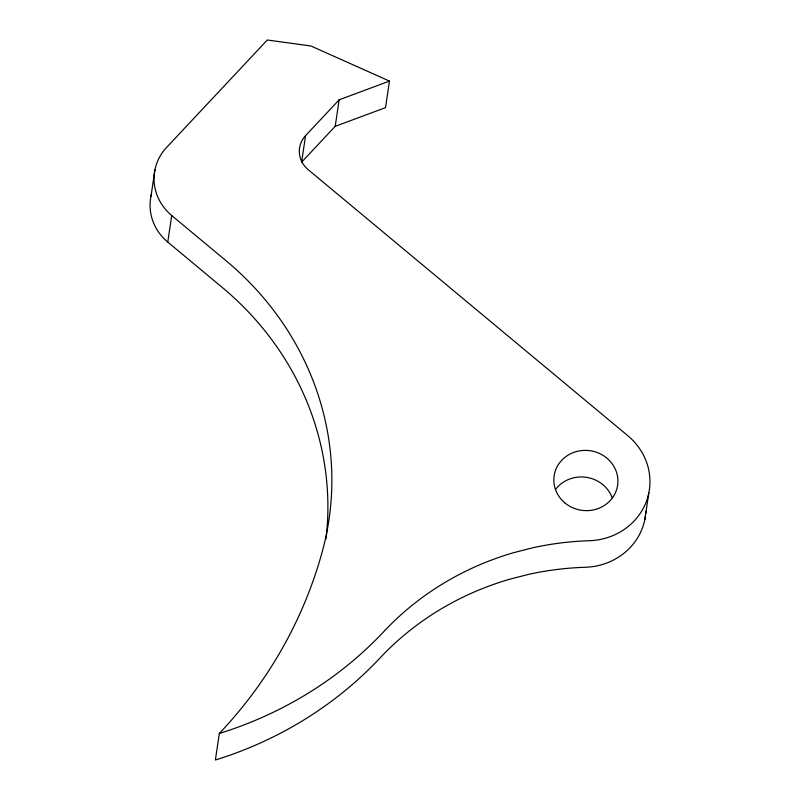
<?xml version="1.0" encoding="UTF-8"?>
<svg xmlns="http://www.w3.org/2000/svg" width="800" height="800" viewBox="0 0 800 800"><rect width="100%" height="100%" fill="white"/><g stroke="black" fill="none" stroke-linecap="round" stroke-linejoin="round"><path stroke-width="1.2" d="M150.99 196.24L154.96 169.69M325.97 539.01A306.79 287.55 8.5 0 0 222.18 287.37L167.76 242.08L171.73 215.53A51.35 48.13 8.5 0 1 166.56 147.46L267.32 40L310.88 45.97L389.48 81.09L385.51 107.64L335.19 126.35L301.61 162.17L305.58 135.61L339.16 99.8L389.48 81.09M171.73 215.53L226.15 260.82A306.79 287.55 8.5 0 1 322.3 551.48A476.97 447.06 8.5 0 1 219.34 733.45L215.37 760A386.71 362.46 8.5 0 0 380.06 657.93A292.46 274.12 8.5 0 1 509.39 579.31L528.25 574.46A292.46 274.12 8.5 0 1 586.46 567.23A64.18 60.16 8.5 0 0 645.45 516.03M335.19 126.35L339.16 99.8M644.84 519.59L648.81 493.04M555.48 489.54A32.09 30.08 8.5 0 1 586.2 477.29A32.09 30.08 8.5 0 1 612.19 497.76M167.76 242.08A51.35 48.13 8.5 0 1 151.51 194.02M305.58 135.61A25.67 24.06 8.5 0 0 308.16 169.65L627.85 435.74A64.18 60.16 8.5 0 1 646.68 500.62A64.18 60.16 8.5 0 1 590.43 540.68A292.46 274.12 8.5 0 0 532.22 547.91L513.36 552.76A292.46 274.12 8.5 0 0 384.03 631.38A386.71 362.46 8.5 0 1 219.34 733.45M645.92 511.18A64.18 60.16 8.5 0 1 645.74 513.61M564.88 502.9A32.09 30.08 8.5 0 0 617.34 486.78A32.09 30.08 8.5 0 0 575.39 451.86A32.09 30.08 8.5 0 0 564.88 502.9"/></g></svg>
